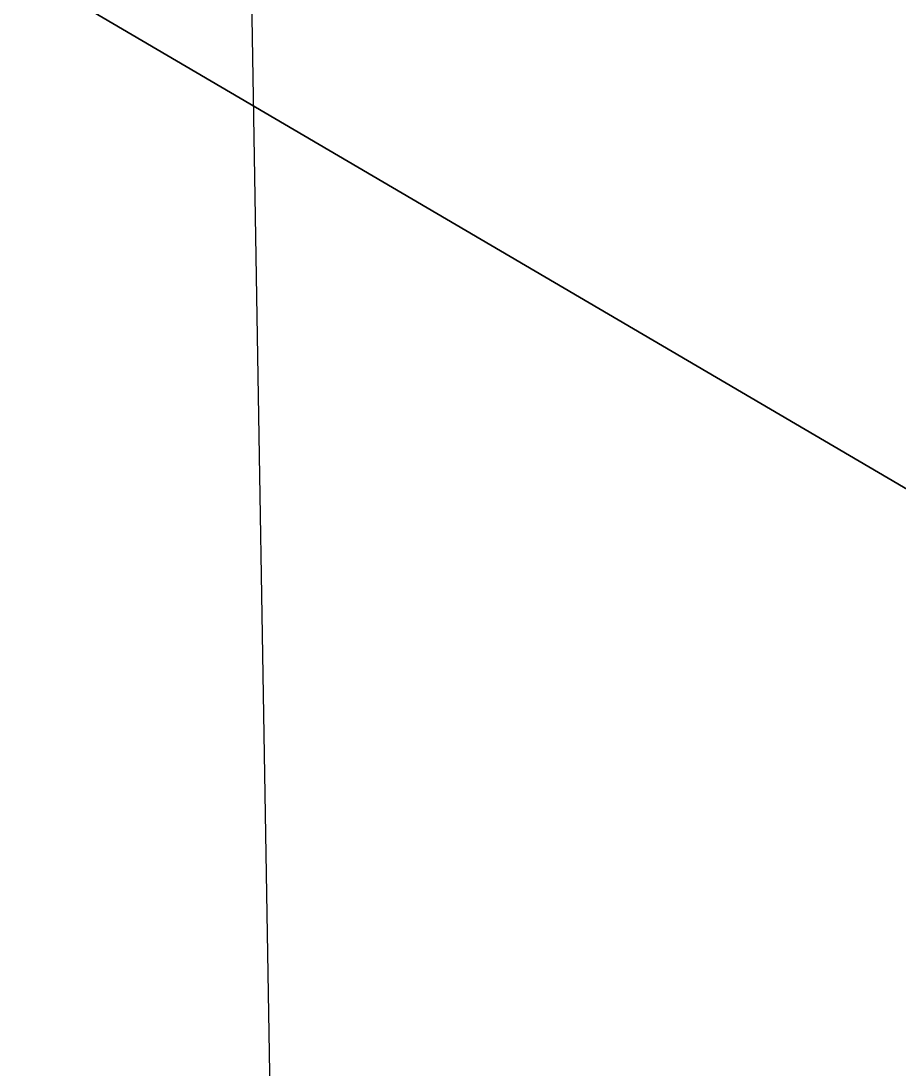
# Model space of a CAD drawing. Header units: metres. Extents: x -2743 to 126, y 13385 to 13916.
# Drawn here: x -1909.40905 to -1909.40404, y 13650.97403 to 13650.98 of the extents above; entities that cross this region are included whole.
import ezdxf

# ---------------------------------------------------------------- set-up
doc = ezdxf.new("R2010")
doc.units = ezdxf.units.M
for name, color, linetype in [('link-улица Берзарина_Покрытия — Новые$0$ДВ_ПП_Газон_Р', 7, 'Continuous'), ('link-улица Берзарина_Покрытия — Новые$0$ДВ_ПП_Тип6_У_ТР_3м за счет Газона', 7, 'Continuous'), ('output[1-12]_3_ДЖКХ-24_03233pp$0$Газопровод проектный', 7, 'Continuous'), ('output[1-12]_3_ДЖКХ-24_03233up$0$Газопровод', 7, 'Continuous')]:
    doc.layers.add(name, color=color, linetype=linetype)

msp = doc.modelspace()

# ---------------------------------------------------------------- linework, layer by layer
at = {"layer": 'link-улица Берзарина_Покрытия — Новые$0$ДВ_ПП_Газон_Р'}
msp.add_lwpolyline([(-1901.274, 13646.798), (-1910.327167, 13651.851744), (-1910.496933, 13651.618314), (-1907.920061, 13650.10704), (-1905.331341, 13648.616245), (-1902.730895, 13647.145999), (-1900.118847, 13645.69637), (-1899.965423, 13646.081393), (-1901.274, 13646.798)], close=True, dxfattribs=at)
at = {"layer": 'link-улица Берзарина_Покрытия — Новые$0$ДВ_ПП_Тип6_У_ТР_3м за счет Газона'}
msp.add_lwpolyline([(-1910.496933, 13651.618314), (-1911.215775, 13650.629902), (-1910.589737, 13650.280429), (-1908.47991, 13649.102661), (-1906.370082, 13647.924893), (-1904.260254, 13646.747125), (-1902.150426, 13645.569357), (-1900.524706, 13644.677849), (-1900.118847, 13645.69637), (-1902.730895, 13647.145999), (-1905.331341, 13648.616245), (-1907.920061, 13650.10704), (-1910.496933, 13651.618314)], close=True, dxfattribs=at)
at = {"layer": 'output[1-12]_3_ДЖКХ-24_03233pp$0$Газопровод проектный'}
msp.add_lwpolyline([(-1909.4679687, 13654.5277998), (-1909.4005726, 13650.5584361)], dxfattribs=at)
at = {"layer": 'output[1-12]_3_ДЖКХ-24_03233up$0$Газопровод'}
msp.add_lwpolyline([(-1909.4138381, 13651.339725), (-1909.378, 13649.229), (-1908.849, 13648.974), (-1908.0281154, 13648.657978)], dxfattribs=at)

doc.saveas('drawing.dxf')
